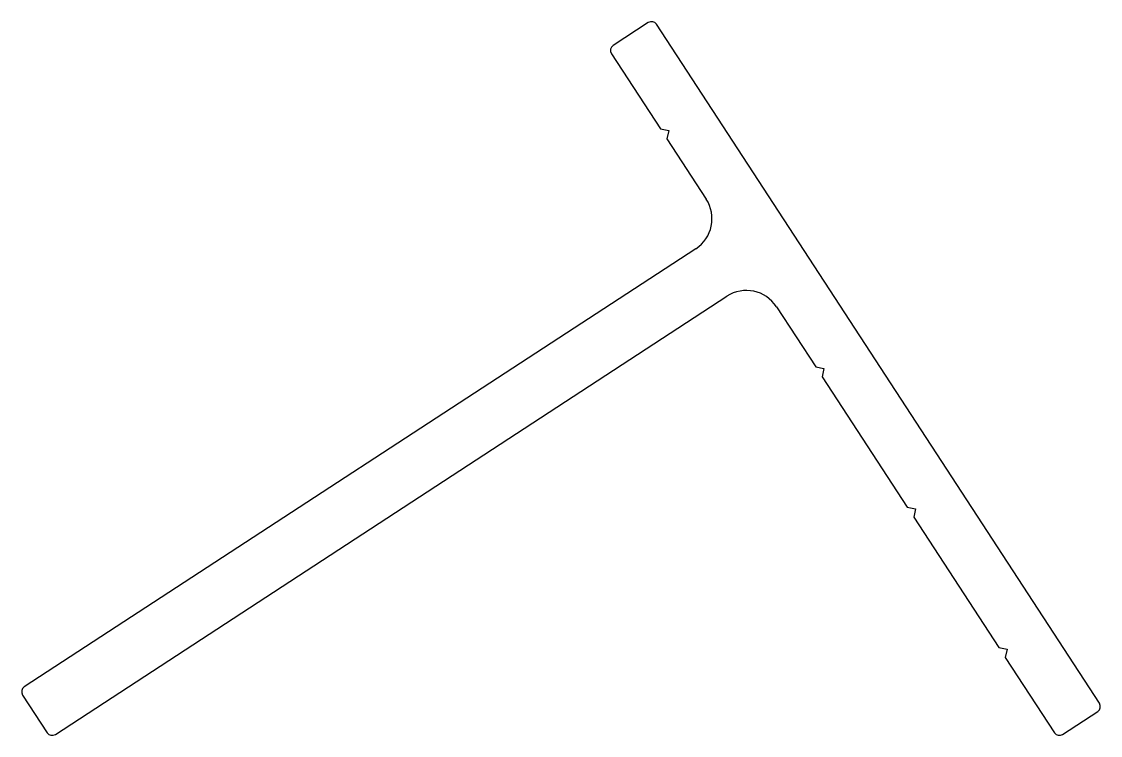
# Model space of a CAD drawing. Extents: x -36.3 to 53.9, y 14.2 to 73.8.
import ezdxf

# ---------------------------------------------------------------- set-up
doc = ezdxf.new("R2010")
doc.units = 0
doc.layers.get('0').update_dxf_attribs({"linetype": 'CONTINUOUS'})

msp = doc.modelspace()

# ---------------------------------------------------------------- linework, layer by layer
for p, q in [((16.092, 73.768), (13.161, 71.855)), ((53.806, 16.882), (16.784, 73.623)), ((13.015, 71.163), (17.114, 64.882)), ((17.114, 64.882), (17.806, 64.737)), ((17.806, 64.737), (17.66, 64.045)), ((17.66, 64.045), (20.939, 59.02)), ((20.066, 54.868), (-36.046, 18.256)), ((-33.451, 14.278), (22.661, 50.89)), ((26.813, 50.017), (30.092, 44.992)), ((30.092, 44.992), (30.784, 44.846)), ((30.784, 44.846), (30.638, 44.154)), ((30.638, 44.154), (37.742, 33.267)), ((37.742, 33.267), (38.434, 33.121)), ((38.434, 33.121), (38.289, 32.429)), ((38.289, 32.429), (45.393, 21.542)), ((45.393, 21.542), (46.085, 21.397)), ((46.085, 21.397), (45.939, 20.705)), ((45.939, 20.705), (50.037, 14.423)), ((-36.192, 17.564), (-34.142, 14.423)), ((50.729, 14.278), (53.661, 16.19))]:
    msp.add_line(p, q)
for centre, radius, start, end in [((16.365, 73.349), 0.5, 33.12374, 123.12374), ((13.434, 71.437), 0.5, 123.12374, 213.12374), ((18.426, 57.381), 3, 303.12374, 33.12374), ((24.301, 48.377), 3, 33.12374, 123.12374), ((-35.773, 17.837), 0.5, 123.12374, 213.12374), ((53.387, 16.609), 0.5, 303.12374, 33.12374), ((-33.724, 14.697), 0.5, 213.12374, 303.12374), ((50.456, 14.697), 0.5, 213.12374, 303.12374)]:
    msp.add_arc(centre, radius, start, end)

doc.saveas('drawing.dxf')
